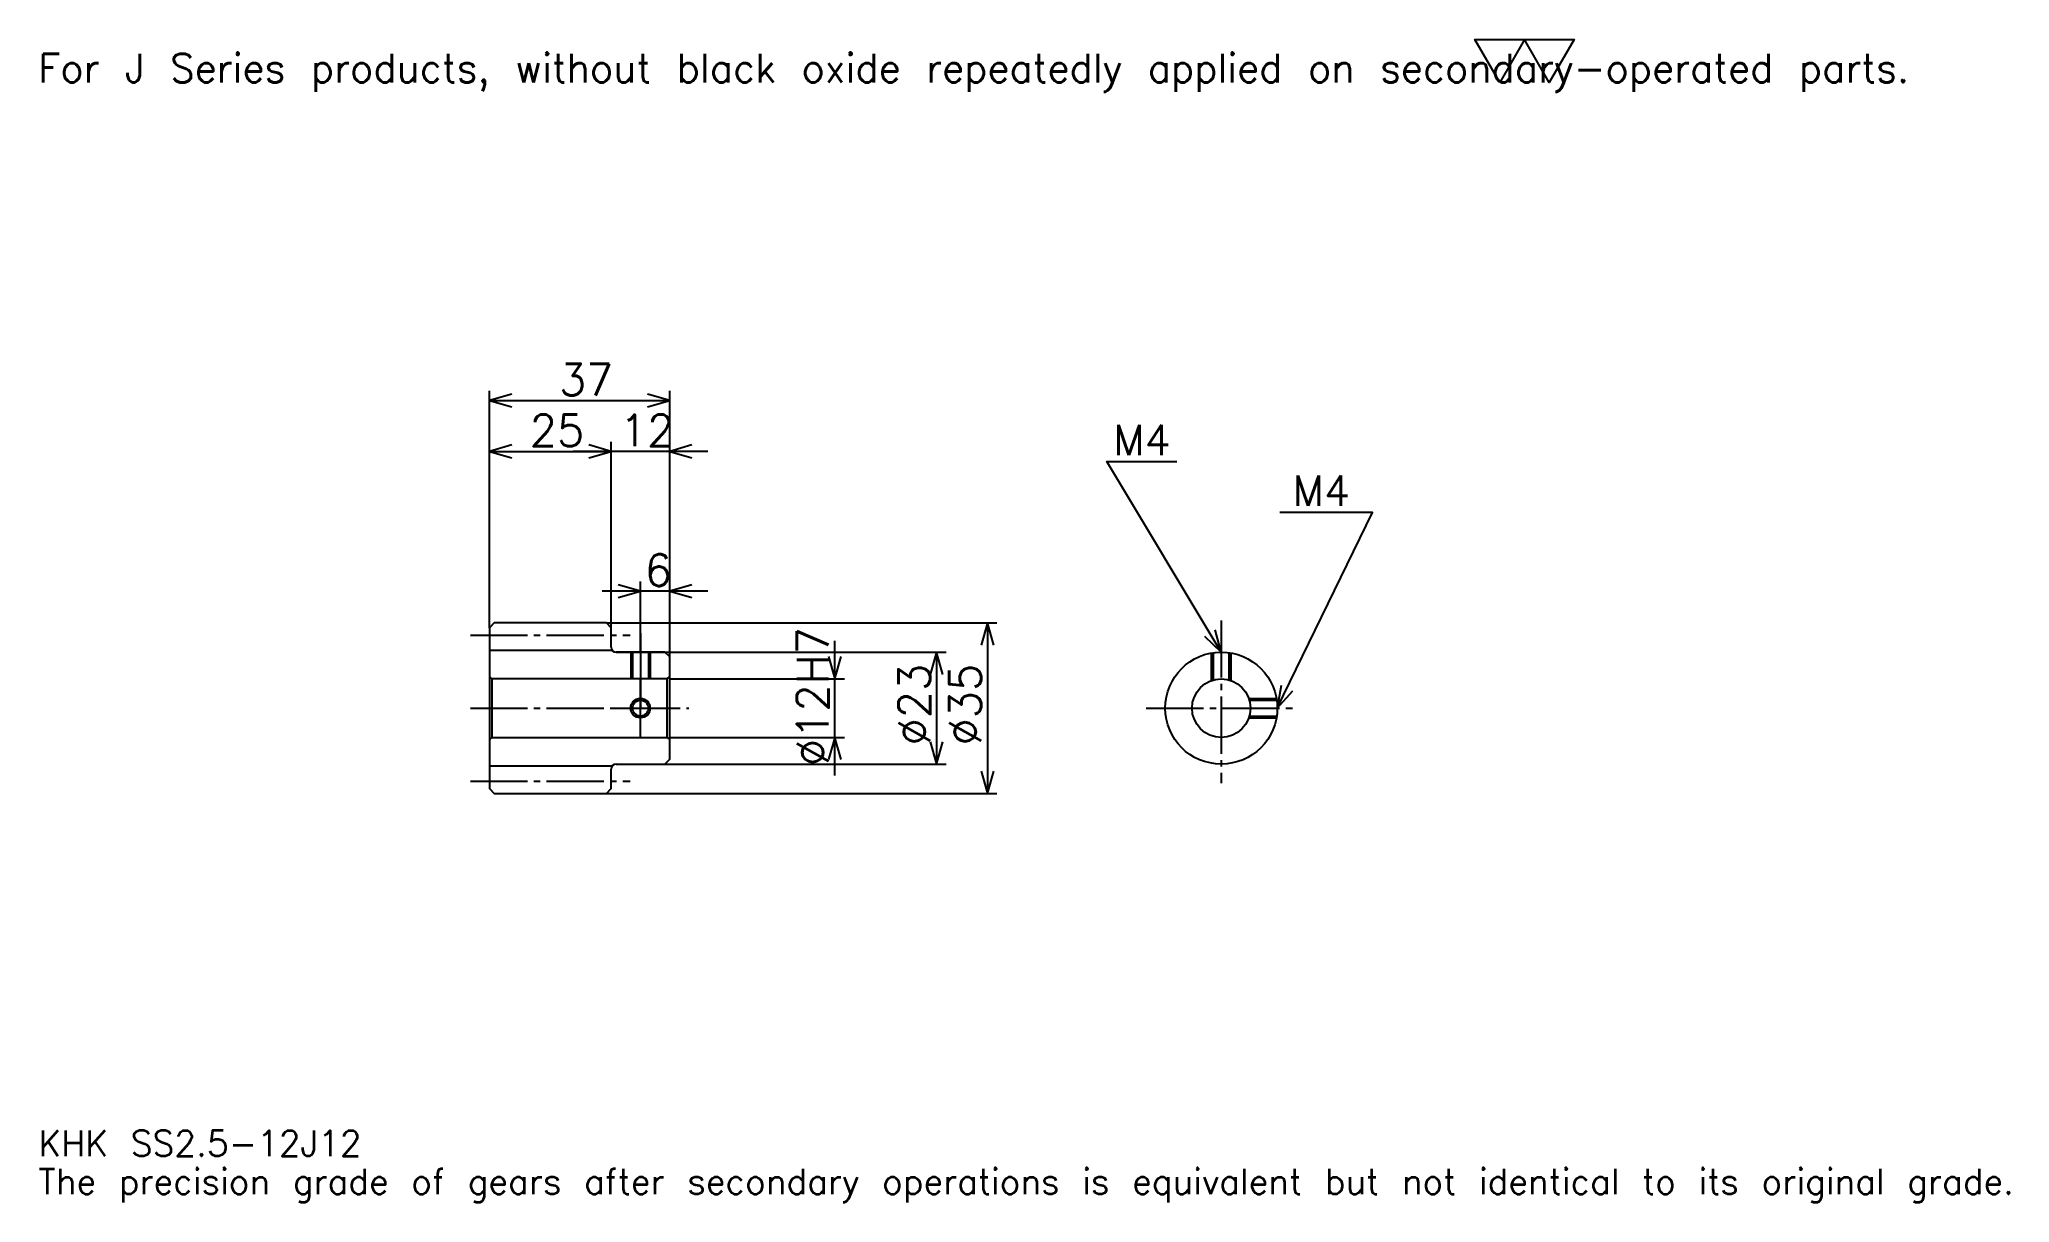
# Model space of a CAD drawing. Extents: x 13 to 418, y 5 to 244.
import ezdxf

# ---------------------------------------------------------------- set-up
doc = ezdxf.new("R2010")
doc.units = 0
doc.linetypes.add('DASHDOT', pattern=[15.652174, 11.73913, -1.304348, 1.304348, -1.304348])
doc.layers.get('0').update_dxf_attribs({"linetype": 'CONTINUOUS'})
doc.layers.add('DASHDOT', color=6, linetype='DASHDOT')
doc.styles.add('KANJI', font='TXT', dxfattribs={"bigfont": 'BIGFONT'})

msp = doc.modelspace()

# ---------------------------------------------------------------- linework, layer by layer
at = {"color": 5}
for p, q in [((105.652168, 123.804344), (105.652168, 171.41304)), ((142.652161, 123.804344), (142.652161, 171.41304)), ((105.652168, 169.456512), (142.652161, 169.456512)), ((105.652168, 159.021729), (130.652161, 159.021729)), ((150.478256, 159.021729), (122.82608, 159.021729)), ((130.652161, 123.804344), (130.652161, 160.978256)), ((150.478256, 130.32608), (128.82608, 130.32608)), ((136.652161, 123.804344), (136.652161, 132.282608)), ((105.652168, 122.804344), (105.652168, 123.804344)), ((129.652161, 123.804344), (142.652161, 123.804344)), ((130.652161, 122.804344), (130.652161, 123.804344)), ((136.652161, 117.804344), (136.652161, 123.804344)), ((136.652161, 117.804344), (136.652161, 123.804344)), ((142.652161, 123.804344), (209.82608, 123.804344)), ((142.652161, 116.804344), (142.652161, 123.804344)), ((207.869568, 123.804344), (207.869568, 88.804344)), ((131.652161, 117.804344), (142.652161, 117.804344)), ((142.652161, 117.804344), (199.391296, 117.804344)), ((176.565216, 92.478256), (176.565216, 120.130432)), ((197.434784, 117.804344), (197.434784, 94.804344)), ((142.652161, 112.304344), (178.521729, 112.304344)), ((142.652161, 100.304344), (178.521729, 100.304344)), ((131.652161, 94.804344), (142.652161, 94.804344)), ((142.652161, 94.804344), (199.391296, 94.804344)), ((129.652161, 88.804344), (142.652161, 88.804344)), ((142.652161, 88.804344), (209.82608, 88.804344))]:
    msp.add_line(p, q, dxfattribs=at)
at = {"color": 4}
for p, q in [((105.652168, 118.179344), (130.652161, 118.179344)), ((106.152168, 112.304344), (106.152168, 100.304344)), ((142.152161, 112.304344), (142.652161, 112.804344)), ((142.152161, 100.304344), (142.652161, 99.804344)), ((105.652168, 94.429344), (130.652161, 94.429344))]:
    msp.add_line(p, q, dxfattribs=at)
at = {"color": 7}
msp.add_lwpolyline([(313.043488, 234.782608), (307.956543, 243.600006), (328.304352, 243.600006), (323.217407, 234.782608), (318.130432, 243.600006), (313.043488, 234.782608)], dxfattribs=at)
at = {"color": 5}
for points in [[(110.217384, 170.760864), (105.652168, 169.456512), (110.217384, 168.152161)], [(138.086945, 168.152161), (142.652161, 169.456512), (138.086945, 170.760864)], [(110.217384, 160.32608), (105.652168, 159.021729), (110.217384, 157.717392)], [(126.086952, 157.717392), (130.652161, 159.021729), (126.086952, 160.32608)], [(126.086952, 157.717392), (130.652161, 159.021729), (126.086952, 160.32608)], [(147.217377, 160.32608), (142.652161, 159.021729), (147.217377, 157.717392)], [(255.891296, 117.804344), (232.41304, 156.934784), (246.760864, 156.934784)], [(267.391296, 106.304344), (286.956512, 146.5), (267.913055, 146.5)], [(132.086945, 129.021729), (136.652161, 130.32608), (132.086945, 131.630432)], [(147.217377, 131.630432), (142.652161, 130.32608), (147.217377, 129.021729)], [(209.173904, 119.239128), (207.869568, 123.804344), (206.565216, 119.239128)], [(252.424042, 121.047905), (255.891296, 117.804344), (254.66098, 122.390068)], [(198.73912, 113.239128), (197.434784, 117.804344), (196.130432, 113.239128)], [(175.260864, 116.86956), (176.565216, 112.304344), (177.869553, 116.86956)], [(268.216522, 110.97998), (267.391296, 106.304344), (270.562103, 109.838264)], [(177.869553, 95.739128), (176.565216, 100.304344), (175.260864, 95.739128)], [(196.130432, 99.36956), (197.434784, 94.804344), (198.73912, 99.36956)], [(206.565216, 93.36956), (207.869568, 88.804344), (209.173904, 93.36956)]]:
    msp.add_lwpolyline(points, dxfattribs=at)
at = {"color": 4}
for points in [[(130.652161, 118.804344), (130.652161, 122.804344), (129.652161, 123.804344), (106.652168, 123.804344), (105.652168, 122.804344), (105.652168, 99.804344)], [(131.652161, 94.804344), (141.652161, 94.804344), (142.652161, 95.804344), (142.652161, 116.804344), (141.652161, 117.804344), (131.652161, 117.804344)], [(134.652161, 117.804344), (134.652161, 112.304344)], [(135.032166, 117.804344), (135.032166, 112.304344)], [(138.272171, 117.804344), (138.272171, 112.304344)], [(138.652161, 117.804344), (138.652161, 112.304344)], [(253.891296, 111.961197), (253.891296, 117.629097)], [(254.271301, 112.081505), (254.271301, 117.689667)], [(257.511292, 112.081505), (257.511292, 117.689667)], [(257.891296, 111.961197), (257.891296, 117.629097)], [(105.652168, 99.804344), (106.152168, 100.304344), (142.152161, 100.304344), (142.152161, 112.304344), (106.152168, 112.304344), (105.652168, 112.804344)], [(261.548157, 108.304344), (267.216064, 108.304344)], [(261.668457, 107.924347), (267.276642, 107.924347)], [(261.548157, 104.304344), (267.216064, 104.304344)], [(261.668457, 104.684341), (267.276642, 104.684341)], [(105.652168, 99.804344), (105.652168, 89.804344), (106.652168, 88.804344), (129.652161, 88.804344), (130.652161, 89.804344), (130.652161, 93.804344)]]:
    msp.add_lwpolyline(points, dxfattribs=at)
for centre, radius in [((255.891296, 106.304344), 11.5), ((255.891296, 106.304344), 6), ((136.652161, 106.304344), 1.62)]:
    msp.add_circle(centre, radius, dxfattribs=at)
at = {"color": 7}
msp.add_circle((136.652161, 106.304344), 2, dxfattribs=at)
at = {"color": 4}
for centre, start, end in [((131.652161, 118.804344), 180, 270), ((131.652161, 93.804344), 90, 180)]:
    msp.add_arc(centre, 1, start, end, dxfattribs=at)
at = {"layer": 'DASHDOT', "color": 7}
for p, q in [((255.891296, 124.32608), (255.891296, 90.891304)), ((101.739128, 121.304344), (134.565216, 121.304344)), ((136.652161, 117.804344), (136.652161, 106.304344)), ((101.739128, 106.304344), (146.565216, 106.304344)), ((240.478241, 106.304344), (271.304352, 106.304344)), ((101.739128, 91.304344), (134.565216, 91.304344))]:
    msp.add_line(p, q, dxfattribs=at)
for points in [[(136.652161, 121.717392), (136.652161, 108.391296)], [(136.652161, 100.391304), (136.652161, 112.217384)], [(130.73912, 106.304344), (142.565216, 106.304344)]]:
    msp.add_lwpolyline(points, dxfattribs=at)

# ---------------------------------------------------------------- texts
at = {"color": 7, "style": 'KANJI'}
for s, height, p in [('For J Series products, without black oxide repeatedly applied on secondary-operated parts.', 5.869565, (13.043478, 234.782608)), ('37', 6.521739, (119.91304, 170.5)), ('25', 6.521739, (113.91304, 160.065216)), ('12', 6.521739, (132.41304, 160.065216)), ('M4', 6.26087, (233.717377, 158.239136)), ('M4', 6.26087, (270.521729, 147.804352)), ('6', 6.521739, (137.532608, 131.369568)), ('KHK SS2.5-12J12', 5.217391, (13.043478, 14.347826)), ('The precision grade of gears after secondary operations is equivalent but not identical to its original grade.', 5.217391, (13.043478, 6.521739))]:
    msp.add_text(s, height=height, dxfattribs=at).set_placement(p)
for s, p in [('%%c12H7', (175.260864, 94.402168)), ('%%c23', (196.130432, 98.641296)), ('%%c35', (206.565216, 98.641296))]:
    msp.add_text(s, height=6.521739, rotation=90, dxfattribs=at).set_placement(p)

doc.saveas('drawing.dxf')
